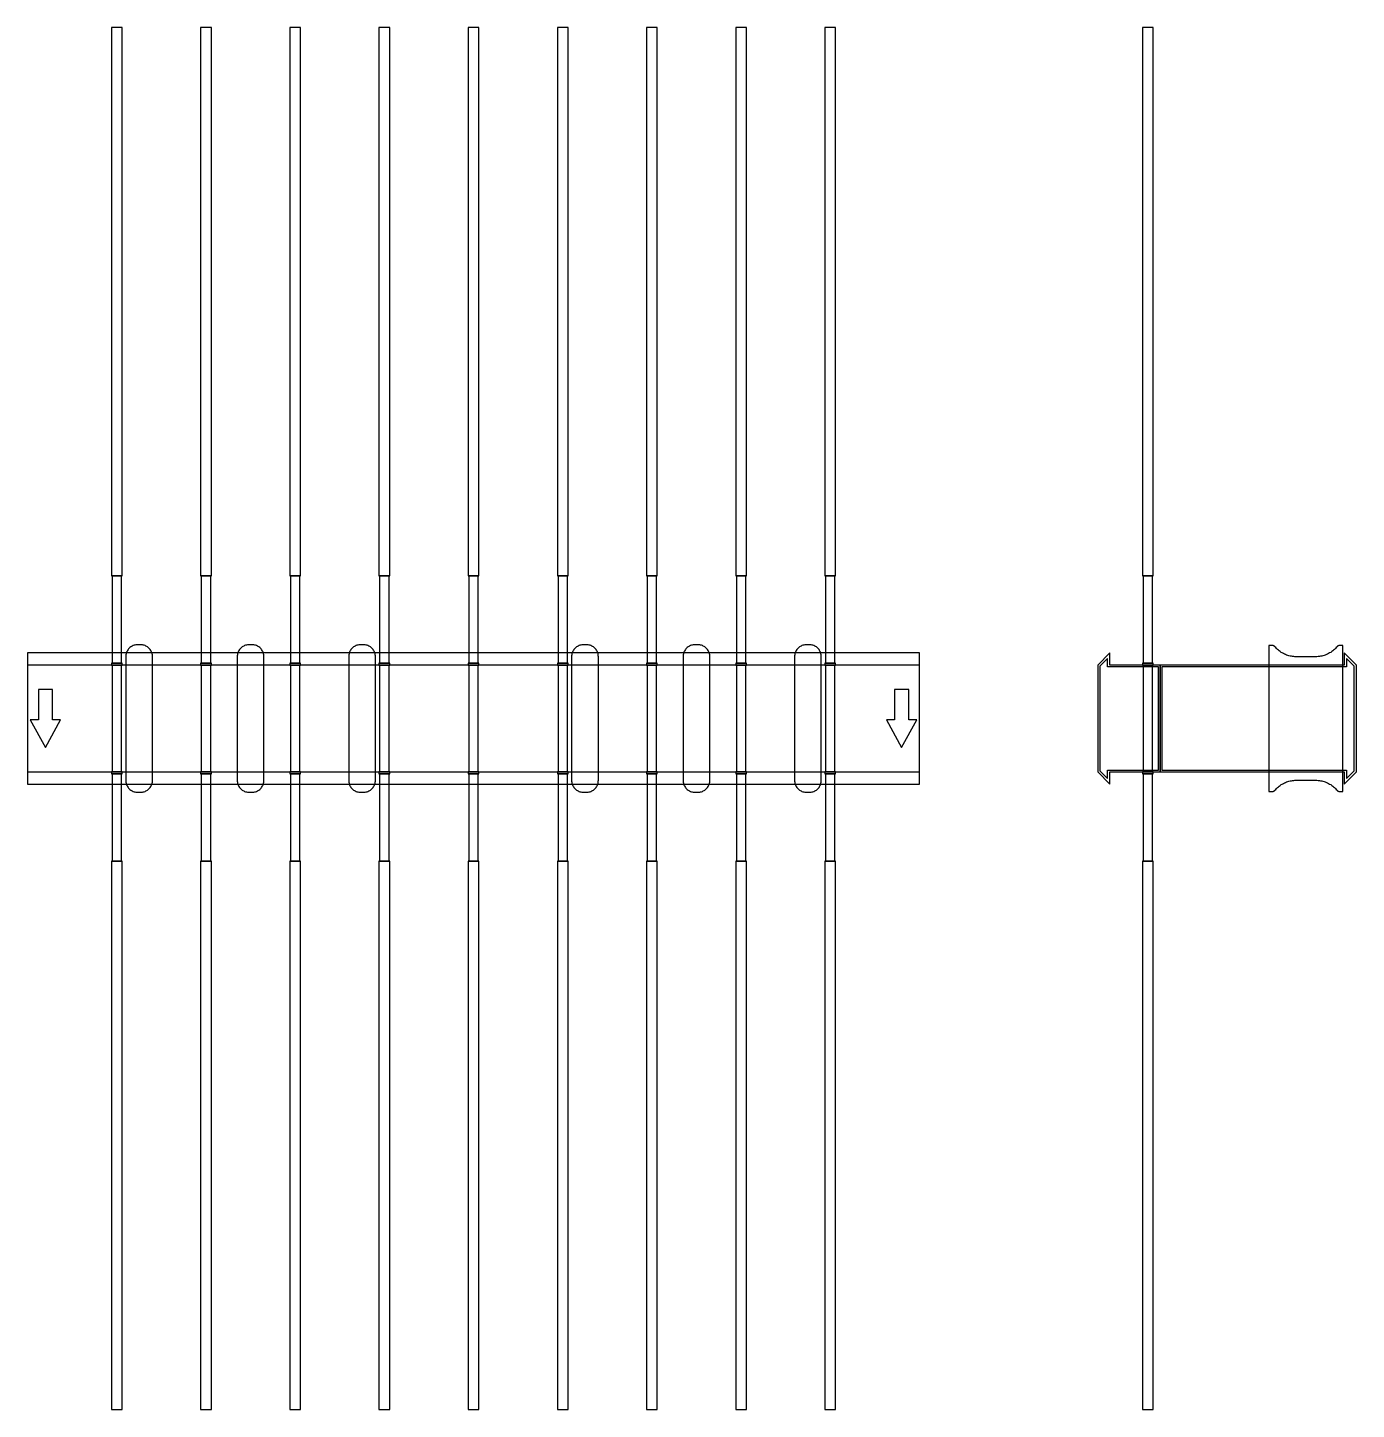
# Model space of a CAD drawing. Extents: x 0 to 1490, y -775 to 775.
import ezdxf

# ---------------------------------------------------------------- set-up
doc = ezdxf.new("R2010")
doc.units = 0
doc.layers.add('Halfen', color=7, linetype='CONTINUOUS')

msp = doc.modelspace()

# ---------------------------------------------------------------- linework, layer by layer
at = {"layer": 'Halfen', "color": 7}
for points in [[(106, 160), (106, 775), (94, 775), (94, 160)], [(206, 160), (206, 775), (194, 775), (194, 160)], [(306, 160), (306, 775), (294, 775), (294, 160)], [(406, 160), (406, 775), (394, 775), (394, 160)], [(506, 160), (506, 775), (494, 775), (494, 160)], [(606, 160), (606, 775), (594, 775), (594, 160)], [(706, 160), (706, 775), (694, 775), (694, 160)], [(806, 160), (806, 775), (794, 775), (794, 160)], [(906, 160), (906, 775), (894, 775), (894, 160)], [(1262, 160), (1262, 775), (1250, 775), (1250, 160)], [(105.25, 62), (105.25, 160), (94.75, 160), (94.75, 62)], [(205.25, 62), (205.25, 160), (194.75, 160), (194.75, 62)], [(305.25, 62), (305.25, 160), (294.75, 160), (294.75, 62)], [(405.25, 62), (405.25, 160), (394.75, 160), (394.75, 62)], [(505.25, 62), (505.25, 160), (494.75, 160), (494.75, 62)], [(605.25, 62), (605.25, 160), (594.75, 160), (594.75, 62)], [(705.25, 62), (705.25, 160), (694.75, 160), (694.75, 62)], [(805.25, 62), (805.25, 160), (794.75, 160), (794.75, 62)], [(905.25, 62), (905.25, 160), (894.75, 160), (894.75, 62)], [(1261.25, 62), (1261.25, 160), (1250.75, 160), (1250.75, 62)], [(140, -69.3), (140, -56.8), (140, 69.3), (139.958, 70.359), (139.834, 71.412), (139.627, 72.452), (139.339, 73.472), (138.972, 74.466), (138.529, 75.429), (138.011, 76.354), (137.422, 77.235), (136.765, 78.068), (136.046, 78.846), (135.268, 79.565), (134.435, 80.222), (133.554, 80.811), (132.629, 81.329), (131.666, 81.772), (130.672, 82.139), (129.652, 82.427), (128.612, 82.634), (127.559, 82.758), (126.5, 82.8), (123.5, 82.8), (122.441, 82.758), (121.388, 82.634), (120.348, 82.427), (119.328, 82.139), (118.334, 81.772), (117.371, 81.329), (116.446, 80.811), (115.565, 80.222), (114.732, 79.565), (113.954, 78.846), (113.235, 78.068), (112.578, 77.235), (111.989, 76.354), (111.471, 75.429), (111.028, 74.466), (110.661, 73.472), (110.373, 72.452), (110.166, 71.412), (110.042, 70.359), (110, 69.3), (110, -56.8), (110, -69.3), (110.042, -70.359), (110.166, -71.412), (110.373, -72.452), (110.661, -73.472), (111.028, -74.466), (111.471, -75.429), (111.989, -76.354), (112.578, -77.235), (113.235, -78.068), (113.954, -78.846), (114.732, -79.565), (115.565, -80.222), (116.446, -80.811), (117.371, -81.329), (118.334, -81.772), (119.328, -82.139), (120.348, -82.427), (121.388, -82.634), (122.441, -82.758), (123.5, -82.8), (126.5, -82.8), (127.559, -82.758), (128.612, -82.634), (129.652, -82.427), (130.672, -82.139), (131.666, -81.772), (132.629, -81.329), (133.554, -80.811), (134.435, -80.222), (135.268, -79.565), (136.046, -78.846), (136.765, -78.068), (137.422, -77.235), (138.011, -76.354), (138.529, -75.429), (138.972, -74.466), (139.339, -73.472), (139.627, -72.452), (139.834, -71.412), (139.958, -70.359), (140, -69.3)], [(265, -69.3), (265, -56.8), (265, 69.3), (264.958, 70.359), (264.834, 71.412), (264.627, 72.452), (264.339, 73.472), (263.972, 74.466), (263.529, 75.429), (263.011, 76.354), (262.422, 77.235), (261.765, 78.068), (261.046, 78.846), (260.268, 79.565), (259.435, 80.222), (258.554, 80.811), (257.629, 81.329), (256.666, 81.772), (255.672, 82.139), (254.652, 82.427), (253.612, 82.634), (252.559, 82.758), (251.5, 82.8), (248.5, 82.8), (247.441, 82.758), (246.388, 82.634), (245.348, 82.427), (244.328, 82.139), (243.334, 81.772), (242.371, 81.329), (241.446, 80.811), (240.565, 80.222), (239.732, 79.565), (238.954, 78.846), (238.235, 78.068), (237.578, 77.235), (236.989, 76.354), (236.471, 75.429), (236.028, 74.466), (235.661, 73.472), (235.373, 72.452), (235.166, 71.412), (235.042, 70.359), (235, 69.3), (235, -56.8), (235, -69.3), (235.042, -70.359), (235.166, -71.412), (235.373, -72.452), (235.661, -73.472), (236.028, -74.466), (236.471, -75.429), (236.989, -76.354), (237.578, -77.235), (238.235, -78.068), (238.954, -78.846), (239.732, -79.565), (240.565, -80.222), (241.446, -80.811), (242.371, -81.329), (243.334, -81.772), (244.328, -82.139), (245.348, -82.427), (246.388, -82.634), (247.441, -82.758), (248.5, -82.8), (251.5, -82.8), (252.559, -82.758), (253.612, -82.634), (254.652, -82.427), (255.672, -82.139), (256.666, -81.772), (257.629, -81.329), (258.554, -80.811), (259.435, -80.222), (260.268, -79.565), (261.046, -78.846), (261.765, -78.068), (262.422, -77.235), (263.011, -76.354), (263.529, -75.429), (263.972, -74.466), (264.339, -73.472), (264.627, -72.452), (264.834, -71.412), (264.958, -70.359), (265, -69.3)], [(390, -69.3), (390, -56.8), (390, 69.3), (389.958, 70.359), (389.834, 71.412), (389.627, 72.452), (389.339, 73.472), (388.972, 74.466), (388.529, 75.429), (388.011, 76.354), (387.422, 77.235), (386.765, 78.068), (386.046, 78.846), (385.268, 79.565), (384.435, 80.222), (383.554, 80.811), (382.629, 81.329), (381.666, 81.772), (380.672, 82.139), (379.652, 82.427), (378.612, 82.634), (377.559, 82.758), (376.5, 82.8), (373.5, 82.8), (372.441, 82.758), (371.388, 82.634), (370.348, 82.427), (369.328, 82.139), (368.334, 81.772), (367.371, 81.329), (366.446, 80.811), (365.565, 80.222), (364.732, 79.565), (363.954, 78.846), (363.235, 78.068), (362.578, 77.235), (361.989, 76.354), (361.471, 75.429), (361.028, 74.466), (360.661, 73.472), (360.373, 72.452), (360.166, 71.412), (360.042, 70.359), (360, 69.3), (360, -56.8), (360, -69.3), (360.042, -70.359), (360.166, -71.412), (360.373, -72.452), (360.661, -73.472), (361.028, -74.466), (361.471, -75.429), (361.989, -76.354), (362.578, -77.235), (363.235, -78.068), (363.954, -78.846), (364.732, -79.565), (365.565, -80.222), (366.446, -80.811), (367.371, -81.329), (368.334, -81.772), (369.328, -82.139), (370.348, -82.427), (371.388, -82.634), (372.441, -82.758), (373.5, -82.8), (376.5, -82.8), (377.559, -82.758), (378.612, -82.634), (379.652, -82.427), (380.672, -82.139), (381.666, -81.772), (382.629, -81.329), (383.554, -80.811), (384.435, -80.222), (385.268, -79.565), (386.046, -78.846), (386.765, -78.068), (387.422, -77.235), (388.011, -76.354), (388.529, -75.429), (388.972, -74.466), (389.339, -73.472), (389.627, -72.452), (389.834, -71.412), (389.958, -70.359), (390, -69.3)], [(640, -69.3), (640, -56.8), (640, 69.3), (639.958, 70.359), (639.834, 71.412), (639.627, 72.452), (639.339, 73.472), (638.972, 74.466), (638.529, 75.429), (638.011, 76.354), (637.422, 77.235), (636.765, 78.068), (636.046, 78.846), (635.268, 79.565), (634.435, 80.222), (633.554, 80.811), (632.629, 81.329), (631.666, 81.772), (630.672, 82.139), (629.652, 82.427), (628.612, 82.634), (627.559, 82.758), (626.5, 82.8), (623.5, 82.8), (622.441, 82.758), (621.388, 82.634), (620.348, 82.427), (619.328, 82.139), (618.334, 81.772), (617.371, 81.329), (616.446, 80.811), (615.565, 80.222), (614.732, 79.565), (613.954, 78.846), (613.235, 78.068), (612.578, 77.235), (611.989, 76.354), (611.471, 75.429), (611.028, 74.466), (610.661, 73.472), (610.373, 72.452), (610.166, 71.412), (610.042, 70.359), (610, 69.3), (610, -56.8), (610, -69.3), (610.042, -70.359), (610.166, -71.412), (610.373, -72.452), (610.661, -73.472), (611.028, -74.466), (611.471, -75.429), (611.989, -76.354), (612.578, -77.235), (613.235, -78.068), (613.954, -78.846), (614.732, -79.565), (615.565, -80.222), (616.446, -80.811), (617.371, -81.329), (618.334, -81.772), (619.328, -82.139), (620.348, -82.427), (621.388, -82.634), (622.441, -82.758), (623.5, -82.8), (626.5, -82.8), (627.559, -82.758), (628.612, -82.634), (629.652, -82.427), (630.672, -82.139), (631.666, -81.772), (632.629, -81.329), (633.554, -80.811), (634.435, -80.222), (635.268, -79.565), (636.046, -78.846), (636.765, -78.068), (637.422, -77.235), (638.011, -76.354), (638.529, -75.429), (638.972, -74.466), (639.339, -73.472), (639.627, -72.452), (639.834, -71.412), (639.958, -70.359), (640, -69.3)], [(765, -69.3), (765, -56.8), (765, 69.3), (764.958, 70.359), (764.834, 71.412), (764.627, 72.452), (764.339, 73.472), (763.972, 74.466), (763.529, 75.429), (763.011, 76.354), (762.422, 77.235), (761.765, 78.068), (761.046, 78.846), (760.268, 79.565), (759.435, 80.222), (758.554, 80.811), (757.629, 81.329), (756.666, 81.772), (755.672, 82.139), (754.652, 82.427), (753.612, 82.634), (752.559, 82.758), (751.5, 82.8), (748.5, 82.8), (747.441, 82.758), (746.388, 82.634), (745.348, 82.427), (744.328, 82.139), (743.334, 81.772), (742.371, 81.329), (741.446, 80.811), (740.565, 80.222), (739.732, 79.565), (738.954, 78.846), (738.235, 78.068), (737.578, 77.235), (736.989, 76.354), (736.471, 75.429), (736.028, 74.466), (735.661, 73.472), (735.373, 72.452), (735.166, 71.412), (735.042, 70.359), (735, 69.3), (735, -56.8), (735, -69.3), (735.042, -70.359), (735.166, -71.412), (735.373, -72.452), (735.661, -73.472), (736.028, -74.466), (736.471, -75.429), (736.989, -76.354), (737.578, -77.235), (738.235, -78.068), (738.954, -78.846), (739.732, -79.565), (740.565, -80.222), (741.446, -80.811), (742.371, -81.329), (743.334, -81.772), (744.328, -82.139), (745.348, -82.427), (746.388, -82.634), (747.441, -82.758), (748.5, -82.8), (751.5, -82.8), (752.559, -82.758), (753.612, -82.634), (754.652, -82.427), (755.672, -82.139), (756.666, -81.772), (757.629, -81.329), (758.554, -80.811), (759.435, -80.222), (760.268, -79.565), (761.046, -78.846), (761.765, -78.068), (762.422, -77.235), (763.011, -76.354), (763.529, -75.429), (763.972, -74.466), (764.339, -73.472), (764.627, -72.452), (764.834, -71.412), (764.958, -70.359), (765, -69.3)], [(890, -69.3), (890, -56.8), (890, 69.3), (889.958, 70.359), (889.834, 71.412), (889.627, 72.452), (889.339, 73.472), (888.972, 74.466), (888.529, 75.429), (888.011, 76.354), (887.422, 77.235), (886.765, 78.068), (886.046, 78.846), (885.268, 79.565), (884.435, 80.222), (883.554, 80.811), (882.629, 81.329), (881.666, 81.772), (880.672, 82.139), (879.652, 82.427), (878.612, 82.634), (877.559, 82.758), (876.5, 82.8), (873.5, 82.8), (872.441, 82.758), (871.388, 82.634), (870.348, 82.427), (869.328, 82.139), (868.334, 81.772), (867.371, 81.329), (866.446, 80.811), (865.565, 80.222), (864.732, 79.565), (863.954, 78.846), (863.235, 78.068), (862.578, 77.235), (861.989, 76.354), (861.471, 75.429), (861.028, 74.466), (860.661, 73.472), (860.373, 72.452), (860.166, 71.412), (860.042, 70.359), (860, 69.3), (860, -56.8), (860, -69.3), (860.042, -70.359), (860.166, -71.412), (860.373, -72.452), (860.661, -73.472), (861.028, -74.466), (861.471, -75.429), (861.989, -76.354), (862.578, -77.235), (863.235, -78.068), (863.954, -78.846), (864.732, -79.565), (865.565, -80.222), (866.446, -80.811), (867.371, -81.329), (868.334, -81.772), (869.328, -82.139), (870.348, -82.427), (871.388, -82.634), (872.441, -82.758), (873.5, -82.8), (876.5, -82.8), (877.559, -82.758), (878.612, -82.634), (879.652, -82.427), (880.672, -82.139), (881.666, -81.772), (882.629, -81.329), (883.554, -80.811), (884.435, -80.222), (885.268, -79.565), (886.046, -78.846), (886.765, -78.068), (887.422, -77.235), (888.011, -76.354), (888.529, -75.429), (888.972, -74.466), (889.339, -73.472), (889.627, -72.452), (889.834, -71.412), (889.958, -70.359), (890, -69.3)], [(1475, -81.8), (1475, 81.8), (1471, 81.8), (1470.846, 81.797), (1470.691, 81.786), (1470.538, 81.769), (1470.385, 81.746), (1470.234, 81.715), (1470.084, 81.678), (1469.936, 81.634), (1469.789, 81.584), (1469.646, 81.527), (1469.505, 81.464), (1469.366, 81.395), (1469.231, 81.32), (1469.1, 81.239), (1468.972, 81.153), (1468.848, 81.06), (1468.728, 80.963), (1468.613, 80.86), (1468.502, 80.752), (1468.397, 80.639), (1468.296, 80.522), (1467.41, 79.491), (1466.479, 78.5), (1465.505, 77.551), (1464.491, 76.646), (1463.437, 75.787), (1462.347, 74.975), (1461.222, 74.211), (1460.064, 73.499), (1458.876, 72.838), (1457.66, 72.23), (1456.418, 71.676), (1455.153, 71.178), (1453.867, 70.736), (1452.563, 70.351), (1451.243, 70.024), (1449.911, 69.756), (1448.567, 69.547), (1447.216, 69.397), (1445.859, 69.307), (1444.5, 69.277), (1422.5, 69.277), (1421.141, 69.307), (1419.784, 69.397), (1418.433, 69.547), (1417.089, 69.756), (1415.757, 70.024), (1414.437, 70.351), (1413.133, 70.736), (1411.847, 71.178), (1410.582, 71.676), (1409.34, 72.23), (1408.124, 72.838), (1406.936, 73.499), (1405.778, 74.211), (1404.653, 74.975), (1403.563, 75.787), (1402.509, 76.646), (1401.495, 77.551), (1400.521, 78.5), (1399.59, 79.491), (1398.704, 80.522), (1398.603, 80.639), (1398.498, 80.752), (1398.387, 80.86), (1398.272, 80.963), (1398.152, 81.06), (1398.028, 81.153), (1397.9, 81.239), (1397.769, 81.32), (1397.634, 81.395), (1397.495, 81.464), (1397.354, 81.527), (1397.211, 81.584), (1397.064, 81.634), (1396.916, 81.678), (1396.766, 81.715), (1396.615, 81.746), (1396.462, 81.769), (1396.309, 81.786), (1396.154, 81.797), (1396, 81.8), (1392, 81.8), (1392, -81.8), (1396, -81.8), (1396.154, -81.797), (1396.309, -81.786), (1396.462, -81.769), (1396.615, -81.746), (1396.766, -81.715), (1396.916, -81.678), (1397.064, -81.634), (1397.211, -81.584), (1397.354, -81.527), (1397.495, -81.464), (1397.634, -81.395), (1397.769, -81.32), (1397.9, -81.239), (1398.028, -81.153), (1398.152, -81.06), (1398.272, -80.963), (1398.387, -80.86), (1398.498, -80.752), (1398.603, -80.639), (1398.704, -80.522), (1399.59, -79.491), (1400.521, -78.5), (1401.495, -77.551), (1402.509, -76.646), (1403.563, -75.787), (1404.653, -74.975), (1405.778, -74.211), (1406.936, -73.499), (1408.124, -72.838), (1409.34, -72.23), (1410.582, -71.676), (1411.847, -71.178), (1413.133, -70.736), (1414.437, -70.351), (1415.757, -70.024), (1417.089, -69.756), (1418.433, -69.547), (1419.784, -69.397), (1421.141, -69.307), (1422.5, -69.277), (1444.5, -69.277), (1445.859, -69.307), (1447.216, -69.397), (1448.567, -69.547), (1449.911, -69.756), (1451.243, -70.024), (1452.563, -70.351), (1453.867, -70.736), (1455.153, -71.178), (1456.418, -71.676), (1457.66, -72.23), (1458.876, -72.838), (1460.064, -73.499), (1461.222, -74.211), (1462.347, -74.975), (1463.437, -75.787), (1464.491, -76.646), (1465.505, -77.551), (1466.479, -78.5), (1467.41, -79.491), (1468.296, -80.522), (1468.397, -80.639), (1468.502, -80.752), (1468.613, -80.86), (1468.728, -80.963), (1468.848, -81.06), (1468.972, -81.153), (1469.1, -81.239), (1469.231, -81.32), (1469.366, -81.395), (1469.505, -81.464), (1469.646, -81.527), (1469.789, -81.584), (1469.936, -81.634), (1470.084, -81.678), (1470.234, -81.715), (1470.385, -81.746), (1470.538, -81.769), (1470.691, -81.786), (1470.846, -81.797), (1471, -81.8)], [(0, -73.5), (1000, -73.5), (1000, 73.5), (0, 73.5)], [(106, 60), (106, 62), (94, 62), (94, 60)], [(206, 60), (206, 62), (194, 62), (194, 60)], [(306, 60), (306, 62), (294, 62), (294, 60)], [(406, 60), (406, 62), (394, 62), (394, 60)], [(506, 60), (506, 62), (494, 62), (494, 60)], [(606, 60), (606, 62), (594, 62), (594, 60)], [(706, 60), (706, 62), (694, 62), (694, 60)], [(806, 60), (806, 62), (794, 62), (794, 60)], [(906, 60), (906, 62), (894, 62), (894, 60)], [(1270, -60), (1270, 60), (1213.5, 60), (1213.5, 73.5), (1200, 60), (1200, -60), (1213.5, -73.5), (1213.5, -60)], [(1268, -58), (1268, 58), (1211, 58), (1211, 67.25), (1202.5, 58.75), (1202.5, -58.75), (1211, -67.25), (1211, -58)], [(1262, 60), (1262, 62), (1250, 62), (1250, 60)], [(1490, -60), (1490, 60), (1476.5, 73.5), (1476.5, 60), (1270, 60), (1270, -60), (1476.5, -60), (1476.5, -73.5)], [(1487.5, -58.75), (1487.5, 58.75), (1479, 67.25), (1479, 58), (1272, 58), (1272, -58), (1479, -58), (1479, -67.25)], [(0, -60), (1000, -60), (1000, 60), (0, 60)], [(105.25, -60), (105.25, 60), (94.75, 60), (94.75, -60)], [(205.25, -60), (205.25, 60), (194.75, 60), (194.75, -60)], [(305.25, -60), (305.25, 60), (294.75, 60), (294.75, -60)], [(405.25, -60), (405.25, 60), (394.75, 60), (394.75, -60)], [(505.25, -60), (505.25, 60), (494.75, 60), (494.75, -60)], [(605.25, -60), (605.25, 60), (594.75, 60), (594.75, -60)], [(705.25, -60), (705.25, 60), (694.75, 60), (694.75, -60)], [(805.25, -60), (805.25, 60), (794.75, 60), (794.75, -60)], [(905.25, -60), (905.25, 60), (894.75, 60), (894.75, -60)], [(1261.25, -60), (1261.25, 60), (1250.75, 60), (1250.75, -60)], [(20, -32.5), (37, -1.5), (28, -1.5), (28, 32.5), (12, 32.5), (12, -1.5), (3, -1.5)], [(980, -32.5), (997, -1.5), (988, -1.5), (988, 32.5), (972, 32.5), (972, -1.5), (963, -1.5)], [(106, -62), (106, -60), (94, -60), (94, -62)], [(105.25, -160), (105.25, -62), (94.75, -62), (94.75, -160)], [(206, -62), (206, -60), (194, -60), (194, -62)], [(205.25, -160), (205.25, -62), (194.75, -62), (194.75, -160)], [(306, -62), (306, -60), (294, -60), (294, -62)], [(305.25, -160), (305.25, -62), (294.75, -62), (294.75, -160)], [(406, -62), (406, -60), (394, -60), (394, -62)], [(405.25, -160), (405.25, -62), (394.75, -62), (394.75, -160)], [(506, -62), (506, -60), (494, -60), (494, -62)], [(505.25, -160), (505.25, -62), (494.75, -62), (494.75, -160)], [(606, -62), (606, -60), (594, -60), (594, -62)], [(605.25, -160), (605.25, -62), (594.75, -62), (594.75, -160)], [(706, -62), (706, -60), (694, -60), (694, -62)], [(705.25, -160), (705.25, -62), (694.75, -62), (694.75, -160)], [(806, -62), (806, -60), (794, -60), (794, -62)], [(805.25, -160), (805.25, -62), (794.75, -62), (794.75, -160)], [(906, -62), (906, -60), (894, -60), (894, -62)], [(905.25, -160), (905.25, -62), (894.75, -62), (894.75, -160)], [(1262, -62), (1262, -60), (1250, -60), (1250, -62)], [(1261.25, -160), (1261.25, -62), (1250.75, -62), (1250.75, -160)], [(106, -775), (106, -160), (94, -160), (94, -775)], [(206, -775), (206, -160), (194, -160), (194, -775)], [(306, -775), (306, -160), (294, -160), (294, -775)], [(406, -775), (406, -160), (394, -160), (394, -775)], [(506, -775), (506, -160), (494, -160), (494, -775)], [(606, -775), (606, -160), (594, -160), (594, -775)], [(706, -775), (706, -160), (694, -160), (694, -775)], [(806, -775), (806, -160), (794, -160), (794, -775)], [(906, -775), (906, -160), (894, -160), (894, -775)], [(1262, -775), (1262, -160), (1250, -160), (1250, -775)]]:
    msp.add_lwpolyline(points, close=True, dxfattribs=at)

doc.saveas('drawing.dxf')
